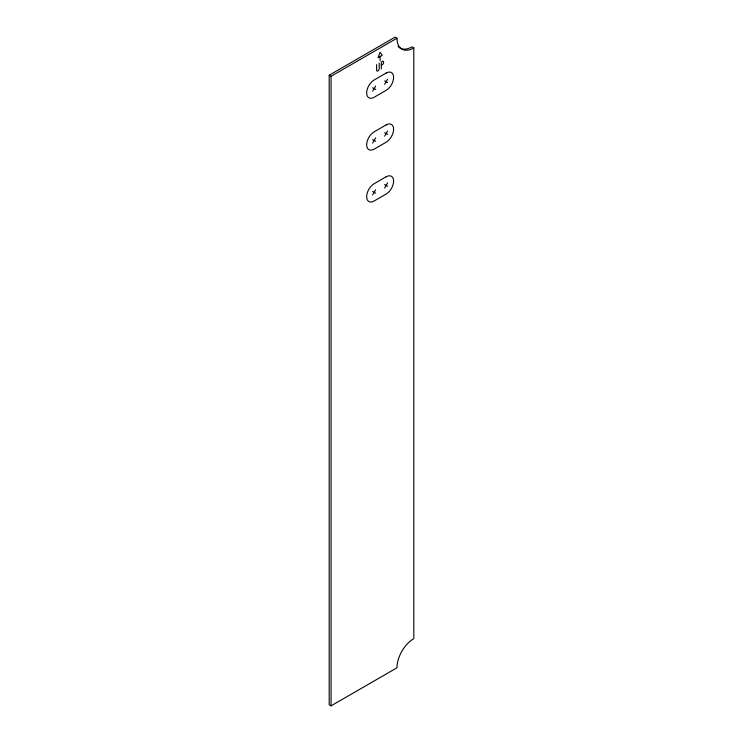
<?xml version="1.0" encoding="UTF-8"?>
<svg xmlns="http://www.w3.org/2000/svg" width="743" height="743" viewBox="0 0 743 743"><rect width="100%" height="100%" fill="white"/><g stroke="black" fill="none" stroke-linecap="round" stroke-linejoin="round"><path stroke-width="1.11" d="M372.642 91.222L375.633 86.03M384.623 84.303L387.614 79.12M372.642 143.083L375.633 137.901M384.623 136.173L387.614 130.982M372.642 194.954L375.633 189.762M384.623 188.035L387.614 182.852M329.186 75.21L395.1 37.15L396.976 38.227A23.822 13.755 -60 0 0 413.814 47.951L413.814 638.618A23.822 13.755 -60 0 0 396.976 667.79L331.053 705.85L329.186 704.773L329.186 75.21L331.053 76.288L396.976 38.227M379.979 56.607L378.011 57.74L380.128 52.279L382.246 55.298L380.128 56.514L380.128 60.926M381.428 65.235L382.199 64.79A2.043 1.18 -60 0 0 383.648 62.282A2.043 1.18 -60 0 0 382.199 61.455L381.986 61.576A0.994 0.576 -60 0 0 381.28 62.793L381.28 68.904M413.814 47.951L411.947 46.874A23.822 13.755 -60 0 1 398.007 46.391M384.623 80.848L387.614 82.575M372.642 87.758L375.633 89.494M384.623 132.709L387.614 134.446M372.642 139.628L375.633 141.356M384.623 184.58L387.614 186.307M372.642 191.49L375.633 193.226M379.199 63.183L379.199 68.681A1.83 1.059 -60 0 1 377.908 70.929A1.83 1.059 -60 0 1 376.608 70.176L376.608 64.678M331.053 76.288L331.053 705.85M386.119 73.065L374.138 79.984A10.588 6.111 -60 0 0 366.652 92.949A10.588 6.111 -60 0 0 374.138 97.268L386.119 90.358A10.588 6.111 -60 0 0 393.604 77.393A10.588 6.111 -60 0 0 386.119 73.065M386.119 124.935L374.138 131.845A10.588 6.111 -60 0 0 366.652 144.811A10.588 6.111 -60 0 0 374.138 149.139L386.119 142.219A10.588 6.111 -60 0 0 393.604 129.254A10.588 6.111 -60 0 0 386.119 124.935M386.119 176.797L374.138 183.716A10.588 6.111 -60 0 0 366.652 196.681A10.588 6.111 -60 0 0 374.138 201L386.119 194.09A10.588 6.111 -60 0 0 393.604 181.125A10.588 6.111 -60 0 0 386.119 176.797"/></g></svg>
